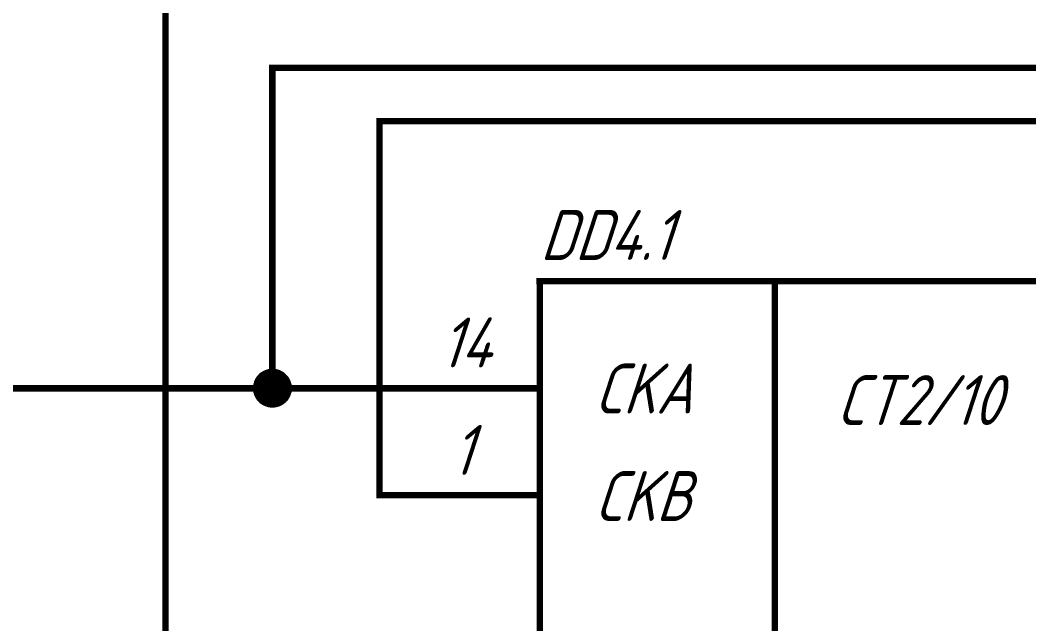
# Model space of a CAD drawing. Header units: millimetres. Extents: x 0 to 420, y 0 to 297.
# Drawn here: x 218.2 to 265.38, y 203.96 to 232.22 of the extents above; entities that cross this region are included whole.
import ezdxf

# ---------------------------------------------------------------- set-up
doc = ezdxf.new("R2010")
doc.units = ezdxf.units.MM
doc.layers.add('Sheet', color=255, linetype='Continuous')
doc.styles.add('GOST', font='', dxfattribs={"oblique": 18})
doc.styles.get('GOST').set_extended_font_data('GOST type A')

msp = doc.modelspace()

# ---------------------------------------------------------------- linework, layer by layer
at = {"layer": 'Sheet'}
for points, const_width in [([(215.007, 184.996), (225, 184.996), (225, 194.99), (225, 199.999), (225, 257.494), (225, 262.491), (237.496, 262.491)], 0.3), ([(229.996, 214.99), (229.996, 229.993), (294.993, 229.993), (294.993, 247.5)], 0.3), ([(289.996, 204.996), (289.996, 227.5), (235.004, 227.5), (235.004, 209.993), (237.496, 209.993)], 0.3), ([(282.496, 219.999), (242.504, 219.999), (242.352, 219.999)], 0.3), ([(242.504, 174.991), (242.504, 219.999)], 0.3), ([(253.496, 219.999), (253.496, 174.991)], 0.3), ([(229.244, 214.99), (229.244, 215.035), (229.244, 215.069), (229.255, 215.103), (229.255, 215.148), (229.266, 215.181), (229.278, 215.215), (229.289, 215.26), (229.3, 215.294), (229.323, 215.327), (229.334, 215.361), (229.356, 215.383), (229.368, 215.417), (229.39, 215.451), (229.412, 215.473), (229.435, 215.507), (229.469, 215.529), (229.491, 215.552), (229.513, 215.586), (229.547, 215.608), (229.581, 215.63), (229.603, 215.642), (229.637, 215.664), (229.671, 215.675), (229.704, 215.698), (229.738, 215.709), (229.772, 215.72), (229.805, 215.732), (229.839, 215.743), (229.884, 215.743), (229.918, 215.754), (229.963, 215.754), (229.996, 215.754)], 0.3), ([(229.244, 214.99), (229.244, 215.035), (229.244, 215.069), (229.255, 215.103), (229.255, 215.148), (229.266, 215.181), (229.278, 215.215), (229.289, 215.26), (229.3, 215.294), (229.323, 215.327), (229.334, 215.361), (229.356, 215.383), (229.368, 215.417), (229.39, 215.451), (229.412, 215.473), (229.435, 215.507), (229.469, 215.529), (229.491, 215.552), (229.513, 215.586), (229.547, 215.608), (229.581, 215.63), (229.603, 215.642), (229.637, 215.664), (229.671, 215.675), (229.704, 215.698), (229.738, 215.709), (229.772, 215.72), (229.805, 215.732), (229.839, 215.743), (229.884, 215.743), (229.918, 215.754), (229.963, 215.754), (229.996, 215.754)], 0.3), ([(229.244, 214.99), (229.244, 215.035), (229.244, 215.069), (229.255, 215.103), (229.255, 215.148), (229.266, 215.181), (229.278, 215.215), (229.289, 215.26), (229.3, 215.294), (229.323, 215.327), (229.334, 215.361), (229.356, 215.383), (229.368, 215.417), (229.39, 215.451), (229.412, 215.473), (229.435, 215.507), (229.469, 215.529), (229.491, 215.552), (229.513, 215.586), (229.547, 215.608), (229.581, 215.63), (229.603, 215.642), (229.637, 215.664), (229.671, 215.675), (229.704, 215.698), (229.738, 215.709), (229.772, 215.72), (229.805, 215.732), (229.839, 215.743), (229.884, 215.743), (229.918, 215.754), (229.963, 215.754), (229.996, 215.754)], 0.3), ([(229.244, 214.99), (229.244, 215.035), (229.244, 215.069), (229.255, 215.103), (229.255, 215.148), (229.266, 215.181), (229.278, 215.215), (229.289, 215.26), (229.3, 215.294), (229.323, 215.327), (229.334, 215.361), (229.356, 215.383), (229.368, 215.417), (229.39, 215.451), (229.412, 215.473), (229.435, 215.507), (229.469, 215.529), (229.491, 215.552), (229.513, 215.586), (229.547, 215.608), (229.581, 215.63), (229.603, 215.642), (229.637, 215.664), (229.671, 215.675), (229.704, 215.698), (229.738, 215.709), (229.772, 215.72), (229.805, 215.732), (229.839, 215.743), (229.884, 215.743), (229.918, 215.754), (229.963, 215.754), (229.996, 215.754)], 0.3), ([(229.244, 214.99), (229.244, 215.035), (229.244, 215.069), (229.255, 215.103), (229.255, 215.148), (229.266, 215.181), (229.278, 215.215), (229.289, 215.26), (229.3, 215.294), (229.323, 215.327), (229.334, 215.361), (229.356, 215.383), (229.368, 215.417), (229.39, 215.451), (229.412, 215.473), (229.435, 215.507), (229.469, 215.529), (229.491, 215.552), (229.513, 215.586), (229.547, 215.608), (229.581, 215.63), (229.603, 215.642), (229.637, 215.664), (229.671, 215.675), (229.704, 215.698), (229.738, 215.709), (229.772, 215.72), (229.805, 215.732), (229.839, 215.743), (229.884, 215.743), (229.918, 215.754), (229.963, 215.754), (229.996, 215.754)], 0.0991), ([(229.244, 214.99), (229.244, 215.035), (229.244, 215.069), (229.255, 215.103), (229.255, 215.148), (229.266, 215.181), (229.278, 215.215), (229.289, 215.26), (229.3, 215.294), (229.323, 215.327), (229.334, 215.361), (229.356, 215.383), (229.368, 215.417), (229.39, 215.451), (229.412, 215.473), (229.435, 215.507), (229.469, 215.529), (229.491, 215.552), (229.513, 215.586), (229.547, 215.608), (229.581, 215.63), (229.603, 215.642), (229.637, 215.664), (229.671, 215.675), (229.704, 215.698), (229.738, 215.709), (229.772, 215.72), (229.805, 215.732), (229.839, 215.743), (229.884, 215.743), (229.918, 215.754), (229.963, 215.754), (229.996, 215.754)], 0.0991), ([(229.244, 214.99), (229.244, 215.035), (229.244, 215.069), (229.255, 215.103), (229.255, 215.148), (229.266, 215.181), (229.278, 215.215), (229.289, 215.26), (229.3, 215.294), (229.323, 215.327), (229.334, 215.361), (229.356, 215.383), (229.368, 215.417), (229.39, 215.451), (229.412, 215.473), (229.435, 215.507), (229.469, 215.529), (229.491, 215.552), (229.513, 215.586), (229.547, 215.608), (229.581, 215.63), (229.603, 215.642), (229.637, 215.664), (229.671, 215.675), (229.704, 215.698), (229.738, 215.709), (229.772, 215.72), (229.805, 215.732), (229.839, 215.743), (229.884, 215.743), (229.918, 215.754), (229.963, 215.754), (229.996, 215.754)], 0.0991), ([(229.244, 214.99), (229.244, 215.035), (229.244, 215.069), (229.255, 215.103), (229.255, 215.148), (229.266, 215.181), (229.278, 215.215), (229.289, 215.26), (229.3, 215.294), (229.323, 215.327), (229.334, 215.361), (229.356, 215.383), (229.368, 215.417), (229.39, 215.451), (229.412, 215.473), (229.435, 215.507), (229.469, 215.529), (229.491, 215.552), (229.513, 215.586), (229.547, 215.608), (229.581, 215.63), (229.603, 215.642), (229.637, 215.664), (229.671, 215.675), (229.704, 215.698), (229.738, 215.709), (229.772, 215.72), (229.805, 215.732), (229.839, 215.743), (229.884, 215.743), (229.918, 215.754), (229.963, 215.754), (229.996, 215.754)], 0.0991), ([(229.996, 215.754), (229.996, 215.754)], 0.3), ([(229.996, 215.754), (230.041, 215.754), (230.075, 215.754), (230.109, 215.743), (230.153, 215.743), (230.187, 215.732), (230.221, 215.72), (230.266, 215.709), (230.299, 215.698), (230.333, 215.675), (230.367, 215.664), (230.389, 215.642), (230.423, 215.63), (230.457, 215.608), (230.479, 215.586), (230.513, 215.552), (230.535, 215.529), (230.558, 215.507), (230.591, 215.473), (230.614, 215.451), (230.636, 215.417), (230.647, 215.383), (230.67, 215.361), (230.681, 215.327), (230.704, 215.294), (230.715, 215.26), (230.726, 215.215), (230.737, 215.181), (230.749, 215.148), (230.749, 215.103), (230.76, 215.069), (230.76, 215.035), (230.76, 214.99)], 0.3), ([(229.996, 215.754), (229.996, 215.754)], 0.3), ([(229.996, 215.754), (230.041, 215.754), (230.075, 215.754), (230.109, 215.743), (230.153, 215.743), (230.187, 215.732), (230.221, 215.72), (230.266, 215.709), (230.299, 215.698), (230.333, 215.675), (230.367, 215.664), (230.389, 215.642), (230.423, 215.63), (230.457, 215.608), (230.479, 215.586), (230.513, 215.552), (230.535, 215.529), (230.558, 215.507), (230.591, 215.473), (230.614, 215.451), (230.636, 215.417), (230.647, 215.383), (230.67, 215.361), (230.681, 215.327), (230.704, 215.294), (230.715, 215.26), (230.726, 215.215), (230.737, 215.181), (230.749, 215.148), (230.749, 215.103), (230.76, 215.069), (230.76, 215.035), (230.76, 214.99)], 0.3), ([(229.996, 215.754), (229.996, 215.754)], 0.3), ([(229.996, 215.754), (230.041, 215.754), (230.075, 215.754), (230.109, 215.743), (230.153, 215.743), (230.187, 215.732), (230.221, 215.72), (230.266, 215.709), (230.299, 215.698), (230.333, 215.675), (230.367, 215.664), (230.389, 215.642), (230.423, 215.63), (230.457, 215.608), (230.479, 215.586), (230.513, 215.552), (230.535, 215.529), (230.558, 215.507), (230.591, 215.473), (230.614, 215.451), (230.636, 215.417), (230.647, 215.383), (230.67, 215.361), (230.681, 215.327), (230.704, 215.294), (230.715, 215.26), (230.726, 215.215), (230.737, 215.181), (230.749, 215.148), (230.749, 215.103), (230.76, 215.069), (230.76, 215.035), (230.76, 214.99)], 0.3), ([(229.996, 215.754), (229.996, 215.754)], 0.3), ([(229.996, 215.754), (230.041, 215.754), (230.075, 215.754), (230.109, 215.743), (230.153, 215.743), (230.187, 215.732), (230.221, 215.72), (230.266, 215.709), (230.299, 215.698), (230.333, 215.675), (230.367, 215.664), (230.389, 215.642), (230.423, 215.63), (230.457, 215.608), (230.479, 215.586), (230.513, 215.552), (230.535, 215.529), (230.558, 215.507), (230.591, 215.473), (230.614, 215.451), (230.636, 215.417), (230.647, 215.383), (230.67, 215.361), (230.681, 215.327), (230.704, 215.294), (230.715, 215.26), (230.726, 215.215), (230.737, 215.181), (230.749, 215.148), (230.749, 215.103), (230.76, 215.069), (230.76, 215.035), (230.76, 214.99)], 0.3), ([(229.996, 215.754), (229.996, 215.754)], 0.0991), ([(229.996, 215.754), (230.041, 215.754), (230.075, 215.754), (230.109, 215.743), (230.153, 215.743), (230.187, 215.732), (230.221, 215.72), (230.266, 215.709), (230.299, 215.698), (230.333, 215.675), (230.367, 215.664), (230.389, 215.642), (230.423, 215.63), (230.457, 215.608), (230.479, 215.586), (230.513, 215.552), (230.535, 215.529), (230.558, 215.507), (230.591, 215.473), (230.614, 215.451), (230.636, 215.417), (230.647, 215.383), (230.67, 215.361), (230.681, 215.327), (230.704, 215.294), (230.715, 215.26), (230.726, 215.215), (230.737, 215.181), (230.749, 215.148), (230.749, 215.103), (230.76, 215.069), (230.76, 215.035), (230.76, 214.99)], 0.0991), ([(229.996, 215.754), (229.996, 215.754)], 0.0991), ([(229.996, 215.754), (230.041, 215.754), (230.075, 215.754), (230.109, 215.743), (230.153, 215.743), (230.187, 215.732), (230.221, 215.72), (230.266, 215.709), (230.299, 215.698), (230.333, 215.675), (230.367, 215.664), (230.389, 215.642), (230.423, 215.63), (230.457, 215.608), (230.479, 215.586), (230.513, 215.552), (230.535, 215.529), (230.558, 215.507), (230.591, 215.473), (230.614, 215.451), (230.636, 215.417), (230.647, 215.383), (230.67, 215.361), (230.681, 215.327), (230.704, 215.294), (230.715, 215.26), (230.726, 215.215), (230.737, 215.181), (230.749, 215.148), (230.749, 215.103), (230.76, 215.069), (230.76, 215.035), (230.76, 214.99)], 0.0991), ([(229.996, 215.754), (229.996, 215.754)], 0.0991), ([(229.996, 215.754), (230.041, 215.754), (230.075, 215.754), (230.109, 215.743), (230.153, 215.743), (230.187, 215.732), (230.221, 215.72), (230.266, 215.709), (230.299, 215.698), (230.333, 215.675), (230.367, 215.664), (230.389, 215.642), (230.423, 215.63), (230.457, 215.608), (230.479, 215.586), (230.513, 215.552), (230.535, 215.529), (230.558, 215.507), (230.591, 215.473), (230.614, 215.451), (230.636, 215.417), (230.647, 215.383), (230.67, 215.361), (230.681, 215.327), (230.704, 215.294), (230.715, 215.26), (230.726, 215.215), (230.737, 215.181), (230.749, 215.148), (230.749, 215.103), (230.76, 215.069), (230.76, 215.035), (230.76, 214.99)], 0.0991), ([(229.996, 215.754), (229.996, 215.754)], 0.0991), ([(229.996, 215.754), (230.041, 215.754), (230.075, 215.754), (230.109, 215.743), (230.153, 215.743), (230.187, 215.732), (230.221, 215.72), (230.266, 215.709), (230.299, 215.698), (230.333, 215.675), (230.367, 215.664), (230.389, 215.642), (230.423, 215.63), (230.457, 215.608), (230.479, 215.586), (230.513, 215.552), (230.535, 215.529), (230.558, 215.507), (230.591, 215.473), (230.614, 215.451), (230.636, 215.417), (230.647, 215.383), (230.67, 215.361), (230.681, 215.327), (230.704, 215.294), (230.715, 215.26), (230.726, 215.215), (230.737, 215.181), (230.749, 215.148), (230.749, 215.103), (230.76, 215.069), (230.76, 215.035), (230.76, 214.99)], 0.0991), ([(212.504, 214.99), (229.996, 214.99), (237.496, 214.99)], 0.3), ([(229.996, 214.238), (229.963, 214.238), (229.918, 214.238), (229.884, 214.249), (229.839, 214.249), (229.805, 214.26), (229.772, 214.272), (229.738, 214.283), (229.704, 214.294), (229.671, 214.317), (229.637, 214.328), (229.603, 214.35), (229.581, 214.362), (229.547, 214.384), (229.513, 214.406), (229.491, 214.429), (229.469, 214.463), (229.435, 214.485), (229.412, 214.507), (229.39, 214.541), (229.368, 214.575), (229.356, 214.597), (229.334, 214.631), (229.323, 214.665), (229.3, 214.698), (229.289, 214.732), (229.278, 214.766), (229.266, 214.799), (229.255, 214.833), (229.255, 214.878), (229.244, 214.912), (229.244, 214.957), (229.244, 214.99)], 0.3), ([(229.244, 214.99), (229.244, 214.99)], 0.3), ([(229.996, 214.238), (229.963, 214.238), (229.918, 214.238), (229.884, 214.249), (229.839, 214.249), (229.805, 214.26), (229.772, 214.272), (229.738, 214.283), (229.704, 214.294), (229.671, 214.317), (229.637, 214.328), (229.603, 214.35), (229.581, 214.362), (229.547, 214.384), (229.513, 214.406), (229.491, 214.429), (229.469, 214.463), (229.435, 214.485), (229.412, 214.507), (229.39, 214.541), (229.368, 214.575), (229.356, 214.597), (229.334, 214.631), (229.323, 214.665), (229.3, 214.698), (229.289, 214.732), (229.278, 214.766), (229.266, 214.799), (229.255, 214.833), (229.255, 214.878), (229.244, 214.912), (229.244, 214.957), (229.244, 214.99)], 0.3), ([(229.244, 214.99), (229.244, 214.99)], 0.3), ([(229.996, 214.238), (229.963, 214.238), (229.918, 214.238), (229.884, 214.249), (229.839, 214.249), (229.805, 214.26), (229.772, 214.272), (229.738, 214.283), (229.704, 214.294), (229.671, 214.317), (229.637, 214.328), (229.603, 214.35), (229.581, 214.362), (229.547, 214.384), (229.513, 214.406), (229.491, 214.429), (229.469, 214.463), (229.435, 214.485), (229.412, 214.507), (229.39, 214.541), (229.368, 214.575), (229.356, 214.597), (229.334, 214.631), (229.323, 214.665), (229.3, 214.698), (229.289, 214.732), (229.278, 214.766), (229.266, 214.799), (229.255, 214.833), (229.255, 214.878), (229.244, 214.912), (229.244, 214.957), (229.244, 214.99)], 0.3), ([(229.244, 214.99), (229.244, 214.99)], 0.3), ([(229.996, 214.238), (229.963, 214.238), (229.918, 214.238), (229.884, 214.249), (229.839, 214.249), (229.805, 214.26), (229.772, 214.272), (229.738, 214.283), (229.704, 214.294), (229.671, 214.317), (229.637, 214.328), (229.603, 214.35), (229.581, 214.362), (229.547, 214.384), (229.513, 214.406), (229.491, 214.429), (229.469, 214.463), (229.435, 214.485), (229.412, 214.507), (229.39, 214.541), (229.368, 214.575), (229.356, 214.597), (229.334, 214.631), (229.323, 214.665), (229.3, 214.698), (229.289, 214.732), (229.278, 214.766), (229.266, 214.799), (229.255, 214.833), (229.255, 214.878), (229.244, 214.912), (229.244, 214.957), (229.244, 214.99)], 0.3), ([(229.244, 214.99), (229.244, 214.99)], 0.3), ([(230.76, 214.99), (230.76, 214.957), (230.76, 214.912), (230.749, 214.878), (230.749, 214.833), (230.737, 214.799), (230.726, 214.766), (230.715, 214.732), (230.704, 214.698), (230.681, 214.665), (230.67, 214.631), (230.647, 214.597), (230.636, 214.575), (230.614, 214.541), (230.591, 214.507), (230.558, 214.485), (230.535, 214.463), (230.513, 214.429), (230.479, 214.406), (230.457, 214.384), (230.423, 214.362), (230.389, 214.35), (230.367, 214.328), (230.333, 214.317), (230.299, 214.294), (230.266, 214.283), (230.221, 214.272), (230.187, 214.26), (230.153, 214.249), (230.109, 214.249), (230.075, 214.238), (230.041, 214.238), (229.996, 214.238)], 0.3), ([(230.76, 214.99), (230.76, 214.957), (230.76, 214.912), (230.749, 214.878), (230.749, 214.833), (230.737, 214.799), (230.726, 214.766), (230.715, 214.732), (230.704, 214.698), (230.681, 214.665), (230.67, 214.631), (230.647, 214.597), (230.636, 214.575), (230.614, 214.541), (230.591, 214.507), (230.558, 214.485), (230.535, 214.463), (230.513, 214.429), (230.479, 214.406), (230.457, 214.384), (230.423, 214.362), (230.389, 214.35), (230.367, 214.328), (230.333, 214.317), (230.299, 214.294), (230.266, 214.283), (230.221, 214.272), (230.187, 214.26), (230.153, 214.249), (230.109, 214.249), (230.075, 214.238), (230.041, 214.238), (229.996, 214.238)], 0.3), ([(230.76, 214.99), (230.76, 214.957), (230.76, 214.912), (230.749, 214.878), (230.749, 214.833), (230.737, 214.799), (230.726, 214.766), (230.715, 214.732), (230.704, 214.698), (230.681, 214.665), (230.67, 214.631), (230.647, 214.597), (230.636, 214.575), (230.614, 214.541), (230.591, 214.507), (230.558, 214.485), (230.535, 214.463), (230.513, 214.429), (230.479, 214.406), (230.457, 214.384), (230.423, 214.362), (230.389, 214.35), (230.367, 214.328), (230.333, 214.317), (230.299, 214.294), (230.266, 214.283), (230.221, 214.272), (230.187, 214.26), (230.153, 214.249), (230.109, 214.249), (230.075, 214.238), (230.041, 214.238), (229.996, 214.238)], 0.3), ([(230.76, 214.99), (230.76, 214.957), (230.76, 214.912), (230.749, 214.878), (230.749, 214.833), (230.737, 214.799), (230.726, 214.766), (230.715, 214.732), (230.704, 214.698), (230.681, 214.665), (230.67, 214.631), (230.647, 214.597), (230.636, 214.575), (230.614, 214.541), (230.591, 214.507), (230.558, 214.485), (230.535, 214.463), (230.513, 214.429), (230.479, 214.406), (230.457, 214.384), (230.423, 214.362), (230.389, 214.35), (230.367, 214.328), (230.333, 214.317), (230.299, 214.294), (230.266, 214.283), (230.221, 214.272), (230.187, 214.26), (230.153, 214.249), (230.109, 214.249), (230.075, 214.238), (230.041, 214.238), (229.996, 214.238)], 0.3), ([(230.76, 214.99), (230.76, 214.99), (230.76, 214.99), (230.76, 214.99), (230.76, 214.99), (230.76, 214.99), (230.76, 214.99), (230.76, 214.99), (230.76, 214.99), (230.76, 214.99), (230.76, 214.99), (230.76, 214.99), (230.76, 214.99), (230.76, 214.99), (230.76, 214.99), (230.76, 214.99), (230.76, 214.99), (230.76, 214.99), (230.76, 214.99), (230.76, 214.99), (230.76, 214.99), (230.76, 214.99), (230.76, 214.99), (230.76, 214.99), (230.76, 214.99), (230.76, 214.99), (230.76, 214.99), (230.76, 214.99), (230.76, 214.99), (230.76, 214.99), (230.76, 214.99), (230.76, 214.99), (230.76, 214.99)], 0.3), ([(230.76, 214.99), (230.76, 214.99)], 0.3), ([(230.76, 214.99), (230.76, 214.99), (230.76, 214.99), (230.76, 214.99), (230.76, 214.99), (230.76, 214.99), (230.76, 214.99), (230.76, 214.99), (230.76, 214.99), (230.76, 214.99), (230.76, 214.99), (230.76, 214.99), (230.76, 214.99), (230.76, 214.99), (230.76, 214.99), (230.76, 214.99), (230.76, 214.99), (230.76, 214.99), (230.76, 214.99), (230.76, 214.99), (230.76, 214.99), (230.76, 214.99), (230.76, 214.99), (230.76, 214.99), (230.76, 214.99), (230.76, 214.99), (230.76, 214.99), (230.76, 214.99), (230.76, 214.99), (230.76, 214.99), (230.76, 214.99), (230.76, 214.99), (230.76, 214.99)], 0.3), ([(230.76, 214.99), (230.76, 214.99)], 0.3), ([(230.76, 214.99), (230.76, 214.99), (230.76, 214.99), (230.76, 214.99), (230.76, 214.99), (230.76, 214.99), (230.76, 214.99), (230.76, 214.99), (230.76, 214.99), (230.76, 214.99), (230.76, 214.99), (230.76, 214.99), (230.76, 214.99), (230.76, 214.99), (230.76, 214.99), (230.76, 214.99), (230.76, 214.99), (230.76, 214.99), (230.76, 214.99), (230.76, 214.99), (230.76, 214.99), (230.76, 214.99), (230.76, 214.99), (230.76, 214.99), (230.76, 214.99), (230.76, 214.99), (230.76, 214.99), (230.76, 214.99), (230.76, 214.99), (230.76, 214.99), (230.76, 214.99), (230.76, 214.99), (230.76, 214.99)], 0.3), ([(230.76, 214.99), (230.76, 214.99)], 0.3), ([(230.76, 214.99), (230.76, 214.99), (230.76, 214.99), (230.76, 214.99), (230.76, 214.99), (230.76, 214.99), (230.76, 214.99), (230.76, 214.99), (230.76, 214.99), (230.76, 214.99), (230.76, 214.99), (230.76, 214.99), (230.76, 214.99), (230.76, 214.99), (230.76, 214.99), (230.76, 214.99), (230.76, 214.99), (230.76, 214.99), (230.76, 214.99), (230.76, 214.99), (230.76, 214.99), (230.76, 214.99), (230.76, 214.99), (230.76, 214.99), (230.76, 214.99), (230.76, 214.99), (230.76, 214.99), (230.76, 214.99), (230.76, 214.99), (230.76, 214.99), (230.76, 214.99), (230.76, 214.99), (230.76, 214.99)], 0.3), ([(230.76, 214.99), (230.76, 214.99)], 0.3), ([(242.504, 214.99), (237.496, 214.99)], 0.3), ([(229.996, 214.238), (229.963, 214.238), (229.918, 214.238), (229.884, 214.249), (229.839, 214.249), (229.805, 214.26), (229.772, 214.272), (229.738, 214.283), (229.704, 214.294), (229.671, 214.317), (229.637, 214.328), (229.603, 214.35), (229.581, 214.362), (229.547, 214.384), (229.513, 214.406), (229.491, 214.429), (229.469, 214.463), (229.435, 214.485), (229.412, 214.507), (229.39, 214.541), (229.368, 214.575), (229.356, 214.597), (229.334, 214.631), (229.323, 214.665), (229.3, 214.698), (229.289, 214.732), (229.278, 214.766), (229.266, 214.799), (229.255, 214.833), (229.255, 214.878), (229.244, 214.912), (229.244, 214.957), (229.244, 214.99)], 0.0991), ([(229.244, 214.99), (229.244, 214.99)], 0.0991), ([(229.996, 214.238), (229.963, 214.238), (229.918, 214.238), (229.884, 214.249), (229.839, 214.249), (229.805, 214.26), (229.772, 214.272), (229.738, 214.283), (229.704, 214.294), (229.671, 214.317), (229.637, 214.328), (229.603, 214.35), (229.581, 214.362), (229.547, 214.384), (229.513, 214.406), (229.491, 214.429), (229.469, 214.463), (229.435, 214.485), (229.412, 214.507), (229.39, 214.541), (229.368, 214.575), (229.356, 214.597), (229.334, 214.631), (229.323, 214.665), (229.3, 214.698), (229.289, 214.732), (229.278, 214.766), (229.266, 214.799), (229.255, 214.833), (229.255, 214.878), (229.244, 214.912), (229.244, 214.957), (229.244, 214.99)], 0.0991), ([(229.244, 214.99), (229.244, 214.99)], 0.0991), ([(229.996, 214.238), (229.963, 214.238), (229.918, 214.238), (229.884, 214.249), (229.839, 214.249), (229.805, 214.26), (229.772, 214.272), (229.738, 214.283), (229.704, 214.294), (229.671, 214.317), (229.637, 214.328), (229.603, 214.35), (229.581, 214.362), (229.547, 214.384), (229.513, 214.406), (229.491, 214.429), (229.469, 214.463), (229.435, 214.485), (229.412, 214.507), (229.39, 214.541), (229.368, 214.575), (229.356, 214.597), (229.334, 214.631), (229.323, 214.665), (229.3, 214.698), (229.289, 214.732), (229.278, 214.766), (229.266, 214.799), (229.255, 214.833), (229.255, 214.878), (229.244, 214.912), (229.244, 214.957), (229.244, 214.99)], 0.0991), ([(229.244, 214.99), (229.244, 214.99)], 0.0991), ([(229.996, 214.238), (229.963, 214.238), (229.918, 214.238), (229.884, 214.249), (229.839, 214.249), (229.805, 214.26), (229.772, 214.272), (229.738, 214.283), (229.704, 214.294), (229.671, 214.317), (229.637, 214.328), (229.603, 214.35), (229.581, 214.362), (229.547, 214.384), (229.513, 214.406), (229.491, 214.429), (229.469, 214.463), (229.435, 214.485), (229.412, 214.507), (229.39, 214.541), (229.368, 214.575), (229.356, 214.597), (229.334, 214.631), (229.323, 214.665), (229.3, 214.698), (229.289, 214.732), (229.278, 214.766), (229.266, 214.799), (229.255, 214.833), (229.255, 214.878), (229.244, 214.912), (229.244, 214.957), (229.244, 214.99)], 0.0991), ([(229.244, 214.99), (229.244, 214.99)], 0.0991), ([(230.76, 214.99), (230.76, 214.957), (230.76, 214.912), (230.749, 214.878), (230.749, 214.833), (230.737, 214.799), (230.726, 214.766), (230.715, 214.732), (230.704, 214.698), (230.681, 214.665), (230.67, 214.631), (230.647, 214.597), (230.636, 214.575), (230.614, 214.541), (230.591, 214.507), (230.558, 214.485), (230.535, 214.463), (230.513, 214.429), (230.479, 214.406), (230.457, 214.384), (230.423, 214.362), (230.389, 214.35), (230.367, 214.328), (230.333, 214.317), (230.299, 214.294), (230.266, 214.283), (230.221, 214.272), (230.187, 214.26), (230.153, 214.249), (230.109, 214.249), (230.075, 214.238), (230.041, 214.238), (229.996, 214.238)], 0.0991), ([(230.76, 214.99), (230.76, 214.957), (230.76, 214.912), (230.749, 214.878), (230.749, 214.833), (230.737, 214.799), (230.726, 214.766), (230.715, 214.732), (230.704, 214.698), (230.681, 214.665), (230.67, 214.631), (230.647, 214.597), (230.636, 214.575), (230.614, 214.541), (230.591, 214.507), (230.558, 214.485), (230.535, 214.463), (230.513, 214.429), (230.479, 214.406), (230.457, 214.384), (230.423, 214.362), (230.389, 214.35), (230.367, 214.328), (230.333, 214.317), (230.299, 214.294), (230.266, 214.283), (230.221, 214.272), (230.187, 214.26), (230.153, 214.249), (230.109, 214.249), (230.075, 214.238), (230.041, 214.238), (229.996, 214.238)], 0.0991), ([(230.76, 214.99), (230.76, 214.957), (230.76, 214.912), (230.749, 214.878), (230.749, 214.833), (230.737, 214.799), (230.726, 214.766), (230.715, 214.732), (230.704, 214.698), (230.681, 214.665), (230.67, 214.631), (230.647, 214.597), (230.636, 214.575), (230.614, 214.541), (230.591, 214.507), (230.558, 214.485), (230.535, 214.463), (230.513, 214.429), (230.479, 214.406), (230.457, 214.384), (230.423, 214.362), (230.389, 214.35), (230.367, 214.328), (230.333, 214.317), (230.299, 214.294), (230.266, 214.283), (230.221, 214.272), (230.187, 214.26), (230.153, 214.249), (230.109, 214.249), (230.075, 214.238), (230.041, 214.238), (229.996, 214.238)], 0.0991), ([(230.76, 214.99), (230.76, 214.957), (230.76, 214.912), (230.749, 214.878), (230.749, 214.833), (230.737, 214.799), (230.726, 214.766), (230.715, 214.732), (230.704, 214.698), (230.681, 214.665), (230.67, 214.631), (230.647, 214.597), (230.636, 214.575), (230.614, 214.541), (230.591, 214.507), (230.558, 214.485), (230.535, 214.463), (230.513, 214.429), (230.479, 214.406), (230.457, 214.384), (230.423, 214.362), (230.389, 214.35), (230.367, 214.328), (230.333, 214.317), (230.299, 214.294), (230.266, 214.283), (230.221, 214.272), (230.187, 214.26), (230.153, 214.249), (230.109, 214.249), (230.075, 214.238), (230.041, 214.238), (229.996, 214.238)], 0.0991), ([(230.76, 214.99), (230.76, 214.99), (230.76, 214.99), (230.76, 214.99), (230.76, 214.99), (230.76, 214.99), (230.76, 214.99), (230.76, 214.99), (230.76, 214.99), (230.76, 214.99), (230.76, 214.99), (230.76, 214.99), (230.76, 214.99), (230.76, 214.99), (230.76, 214.99), (230.76, 214.99), (230.76, 214.99), (230.76, 214.99), (230.76, 214.99), (230.76, 214.99), (230.76, 214.99), (230.76, 214.99), (230.76, 214.99), (230.76, 214.99), (230.76, 214.99), (230.76, 214.99), (230.76, 214.99), (230.76, 214.99), (230.76, 214.99), (230.76, 214.99), (230.76, 214.99), (230.76, 214.99), (230.76, 214.99)], 0.0991), ([(230.76, 214.99), (230.76, 214.99)], 0.0991), ([(230.76, 214.99), (230.76, 214.99), (230.76, 214.99), (230.76, 214.99), (230.76, 214.99), (230.76, 214.99), (230.76, 214.99), (230.76, 214.99), (230.76, 214.99), (230.76, 214.99), (230.76, 214.99), (230.76, 214.99), (230.76, 214.99), (230.76, 214.99), (230.76, 214.99), (230.76, 214.99), (230.76, 214.99), (230.76, 214.99), (230.76, 214.99), (230.76, 214.99), (230.76, 214.99), (230.76, 214.99), (230.76, 214.99), (230.76, 214.99), (230.76, 214.99), (230.76, 214.99), (230.76, 214.99), (230.76, 214.99), (230.76, 214.99), (230.76, 214.99), (230.76, 214.99), (230.76, 214.99), (230.76, 214.99)], 0.0991), ([(230.76, 214.99), (230.76, 214.99)], 0.0991), ([(230.76, 214.99), (230.76, 214.99), (230.76, 214.99), (230.76, 214.99), (230.76, 214.99), (230.76, 214.99), (230.76, 214.99), (230.76, 214.99), (230.76, 214.99), (230.76, 214.99), (230.76, 214.99), (230.76, 214.99), (230.76, 214.99), (230.76, 214.99), (230.76, 214.99), (230.76, 214.99), (230.76, 214.99), (230.76, 214.99), (230.76, 214.99), (230.76, 214.99), (230.76, 214.99), (230.76, 214.99), (230.76, 214.99), (230.76, 214.99), (230.76, 214.99), (230.76, 214.99), (230.76, 214.99), (230.76, 214.99), (230.76, 214.99), (230.76, 214.99), (230.76, 214.99), (230.76, 214.99), (230.76, 214.99)], 0.0991), ([(230.76, 214.99), (230.76, 214.99)], 0.0991), ([(230.76, 214.99), (230.76, 214.99), (230.76, 214.99), (230.76, 214.99), (230.76, 214.99), (230.76, 214.99), (230.76, 214.99), (230.76, 214.99), (230.76, 214.99), (230.76, 214.99), (230.76, 214.99), (230.76, 214.99), (230.76, 214.99), (230.76, 214.99), (230.76, 214.99), (230.76, 214.99), (230.76, 214.99), (230.76, 214.99), (230.76, 214.99), (230.76, 214.99), (230.76, 214.99), (230.76, 214.99), (230.76, 214.99), (230.76, 214.99), (230.76, 214.99), (230.76, 214.99), (230.76, 214.99), (230.76, 214.99), (230.76, 214.99), (230.76, 214.99), (230.76, 214.99), (230.76, 214.99), (230.76, 214.99)], 0.0991), ([(230.76, 214.99), (230.76, 214.99)], 0.0991), ([(242.504, 209.993), (237.496, 209.993)], 0.3)]:
    msp.add_lwpolyline(points, dxfattribs=dict(at, const_width=const_width))
at = {"layer": 'Sheet', "const_width": 0.762}
msp.add_lwpolyline([(229.619, 215, 1), (230.381, 215, 1)], format="xyb", close=True, dxfattribs=at)

# ---------------------------------------------------------------- texts
at = {"layer": 'Sheet', "style": 'GOST', "oblique": 18}
for s, height, p in [('DD4.1', 2.3358, (242.515, 220.998)), ('14', 2.3358, (237.848, 215.967)), ('CKA', 2.3358, (245.03, 213.811)), ('CT2/10', 2.3358, (256.347, 213.272)), ('1', 2.336, (238.383, 210.936)), ('CKB', 2.3358, (245.03, 208.78))]:
    msp.add_text(s, height=height, dxfattribs=at).set_placement(p)

doc.saveas('drawing.dxf')
